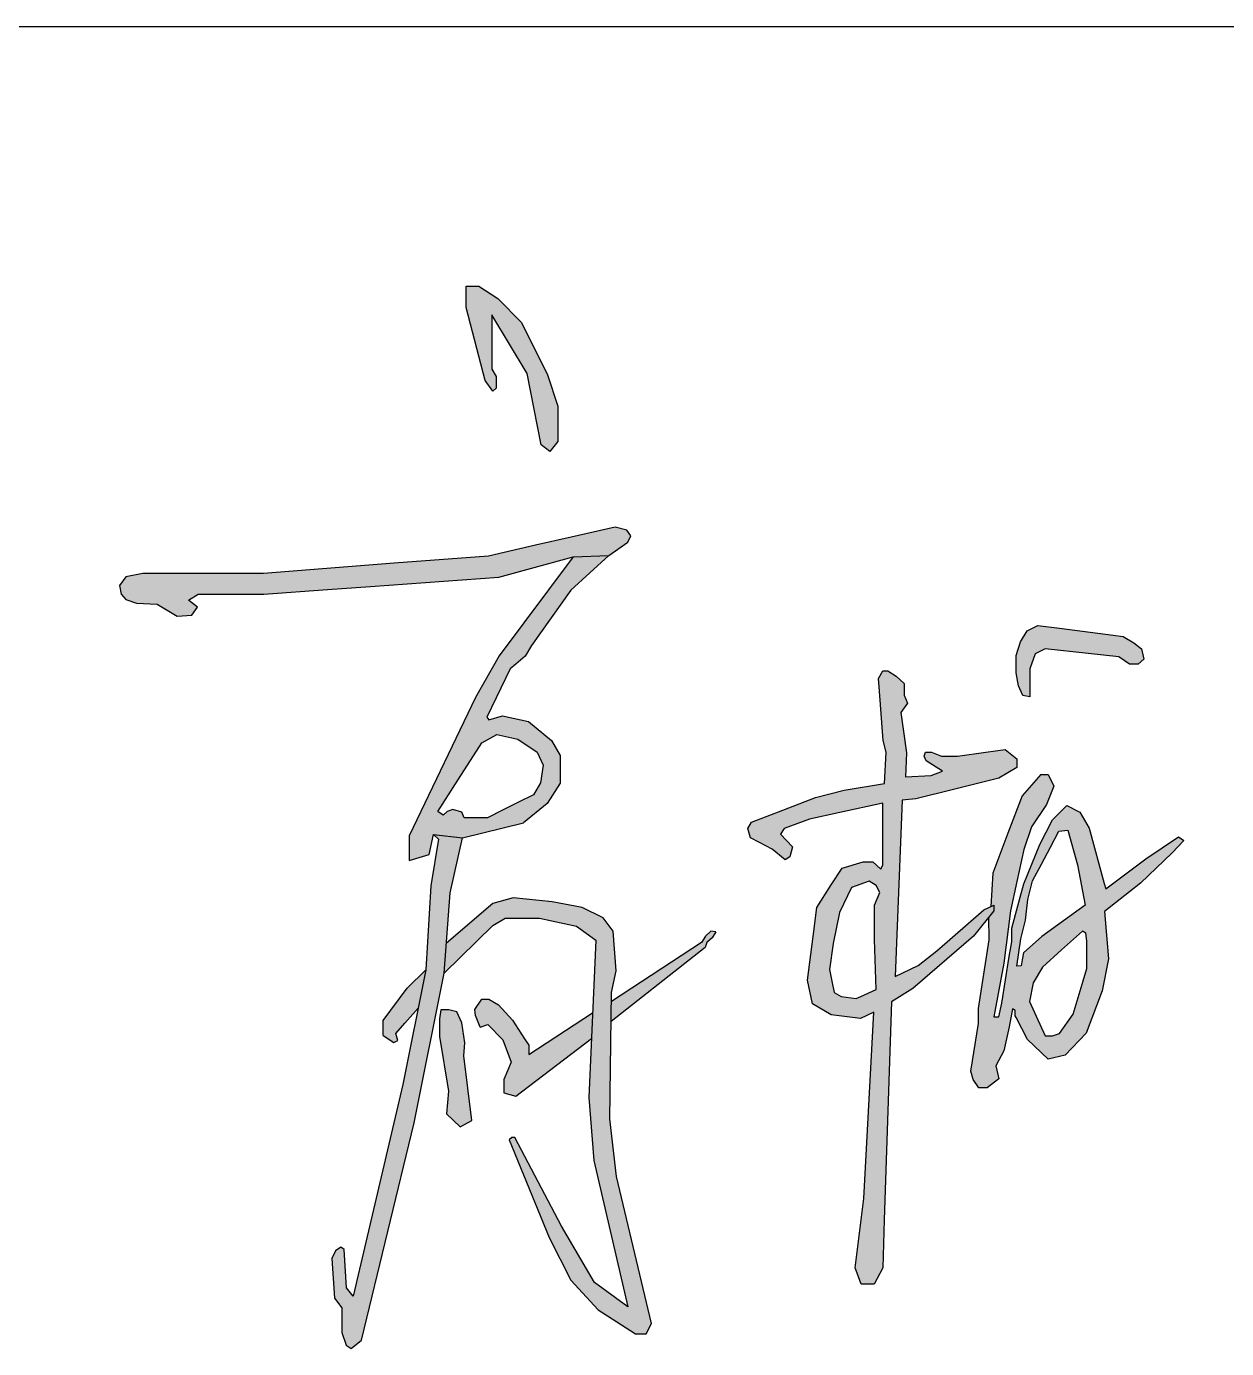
# Model space of a CAD drawing. Extents: x -417156 to 1571408, y 205758 to 1045562.
# Drawn here: x 983519 to 984324, y 1024938 to 1025826 of the extents above; entities that cross this region are included whole.
import ezdxf

# ---------------------------------------------------------------- set-up
doc = ezdxf.new("R2010")
doc.units = 0
doc.header["$LTSCALE"] = 1000
doc.header["$MEASUREMENT"] = 0
doc.layers.get('0').update_dxf_attribs({"linetype": 'CONTINUOUS'})
doc.layers.add('PUB_TITLE', color=4, linetype='CONTINUOUS')

msp = doc.modelspace()

# ---------------------------------------------------------------- hatches: boundary and pattern name
h = msp.add_hatch(color=256)
h.paths.add_polyline_path([(983834.98, 1025643.02), (983822.38, 1025651.35), (983813.84, 1025651.35), (983813.84, 1025637.04), (983826.65, 1025587.95), (983831.78, 1025580.9), (983833.93, 1025582.77), (983833.93, 1025585.54), (983833.93, 1025590.65), (983831.16, 1025595.55), (983831.16, 1025605.99), (983831.16, 1025631.97), (983854.83, 1025592.63), (983864.21, 1025544.72), (983869.97, 1025540.22), (983875.36, 1025546.96), (983875.36, 1025570.66), (983868.52, 1025591.79), (983851.01, 1025626.8)])
h.paths.add_polyline_path([(983885.67, 1025469.5), (983909.6, 1025470.47), (983922.3, 1025479.33), (983924.29, 1025483.67), (983921.59, 1025487.39), (983913.93, 1025489.59), (983884.23, 1025482.79), (983860.36, 1025477.34), (983828.83, 1025470.12), (983765.6, 1025465.22), (983677.67, 1025458.4), (983596.72, 1025458.4), (983585.34, 1025456.07), (983581.16, 1025450.32), (983582.13, 1025444.51), (983585.24, 1025440.85), (983592.47, 1025438.51), (983606.34, 1025437.87), (983619.87, 1025429.78), (983629.62, 1025430.49), (983633.42, 1025435.72), (983627.48, 1025440.47), (983633.9, 1025444.51), (983677.89, 1025444.51), (983720.7, 1025447.6), (983749.63, 1025449.68), (983835.76, 1025455.9)])
h.paths.add_polyline_path([(983843.32, 1025394.34), (983847.09, 1025397.55), (983853.39, 1025402.92), (983857.59, 1025410.14), (983884, 1025447.09), (983909.6, 1025470.47), (983885.67, 1025469.5), (983835.97, 1025403.2), (983820, 1025375.21), (983791.23, 1025314.86), (983775.67, 1025282.22), (983775.67, 1025265.78), (983789.1, 1025269.82), (983791.88, 1025283.15), (983811.28, 1025280.93), (983852.25, 1025291.01), (983868.17, 1025304.07), (983876.87, 1025317.52), (983876.87, 1025336.14), (983871.07, 1025346.28), (983855.76, 1025358.92), (983838.28, 1025362.88), (983828.98, 1025360.21), (983827.73, 1025361.89)])
h.paths.add_polyline_path([(983834.34, 1025350.3), (983848.56, 1025347.21), (983861.39, 1025338.39), (983865.52, 1025329.69), (983863.8, 1025317.78), (983859.1, 1025309.87), (983848.89, 1025304.78), (983838.17, 1025299.42), (983828.05, 1025294.37), (983812.44, 1025294.37), (983811.02, 1025298.11), (983804.82, 1025299.92), (983801.1, 1025298.62), (983798.46, 1025296.2), (983794.79, 1025298.53), (983808.78, 1025320.37), (983824.32, 1025344.63)], flags=16)
h.paths.add_polyline_path([(983803.16, 1025243.95), (983811.28, 1025280.93), (983791.88, 1025283.15), (983795.24, 1025279.95), (983790.2, 1025248.75), (983786.81, 1025192.41), (983771.27, 1025115.36), (983737.94, 1024973.29), (983733.5, 1024978.77), (983731.99, 1025004.5), (983729.58, 1025006.1), (983726.2, 1025003.7), (983723.62, 1024998.55), (983725.38, 1024971.89), (983730.39, 1024965.29), (983730.39, 1024948.91), (983733.35, 1024940.26), (983736.59, 1024938.03), (983743.46, 1024943.63), (983778.87, 1025089.66), (983799.14, 1025190.02)])
h.paths.add_polyline_path([(983891.7, 1025234.26), (983871.53, 1025237.9), (983845.45, 1025240.6), (983831.77, 1025236.94), (983800.65, 1025210.2), (983799.14, 1025190.02), (983831.65, 1025222.06), (983839.92, 1025226.97), (983863.15, 1025226.97), (983887.95, 1025221.61), (983900.9, 1025212.24), (983896.17, 1025106.48), (983899.45, 1025064.39), (983922.36, 1024966.08), (983900.06, 1024982.34), (983877.77, 1025020.24), (983846.43, 1025079.68), (983844.52, 1025079.81), (983842.75, 1025078.23), (983869.66, 1025012.49), (983884.13, 1024983.95), (983902.53, 1024964.07), (983927.4, 1024947.92), (983934.61, 1024947.92), (983938.34, 1024954.9), (983914.69, 1025053.51), (983910.39, 1025092.19), (983911.48, 1025177.05), (983914.48, 1025191.59), (983912.57, 1025218.34), (983905.78, 1025227.31)])
h.paths.add_polyline_path([(983786.81, 1025192.41), (983774.14, 1025180.02), (983758.01, 1025158.26), (983758.01, 1025148.25), (983765.34, 1025143.6), (983768.03, 1025144.81), (983766.62, 1025149.63), (983772.62, 1025156.4), (983781.59, 1025166.52)], flags=17)
h.paths.add_polyline_path([(983897.95, 1025146.3), (983898.71, 1025163.33), (983855.82, 1025135.51), (983855.82, 1025141.7), (983852.99, 1025146.07), (983844.99, 1025158.45), (983835.62, 1025168.71), (983829.13, 1025172.63), (983824.3, 1025172.63), (983819.62, 1025165.69), (983820.06, 1025161.58), (983823.23, 1025153.84), (983828.41, 1025155.56), (983838.53, 1025145.23), (983844.13, 1025130.37), (983839.18, 1025118.75), (983839.18, 1025109.7), (983847.23, 1025107.55)], flags=17)
h.paths.add_polyline_path([(983812.22, 1025134.48), (983812.91, 1025143.21), (983810.88, 1025156.73), (983807.5, 1025164.04), (983802.09, 1025165.55), (983796.93, 1025165.55), (983795.85, 1025159.32), (983795.85, 1025147.55), (983802.03, 1025110.89), (983800.72, 1025095.65), (983809.83, 1025086.82), (983817.6, 1025091.1)])
h.paths.add_polyline_path([(983974.35, 1025207.22), (983975.46, 1025210.62), (983978.93, 1025213.79), (983981.39, 1025217.91), (983978.13, 1025218.35), (983974.47, 1025214.98), (983971.85, 1025210.67), (983911.4, 1025171.13), (983911.23, 1025157.55)])
for color, points in [(250, [(983834.98, 1025643.02), (983822.38, 1025651.35), (983813.84, 1025651.35), (983813.84, 1025637.04), (983826.65, 1025587.95), (983831.78, 1025580.9), (983833.93, 1025582.77), (983833.93, 1025585.54), (983833.93, 1025590.65), (983831.16, 1025595.55), (983831.16, 1025605.99), (983831.16, 1025631.97), (983854.83, 1025592.63), (983864.21, 1025544.72), (983869.97, 1025540.22), (983875.36, 1025546.96), (983875.36, 1025570.66), (983868.52, 1025591.79), (983851.01, 1025626.8)]), (256, [(983581.16, 1025450.32), (983582.13, 1025444.51), (983585.24, 1025440.85), (983592.47, 1025438.51), (983606.34, 1025437.87), (983619.87, 1025429.78), (983629.62, 1025430.49), (983633.42, 1025435.72), (983627.48, 1025440.47), (983633.9, 1025444.51), (983677.89, 1025444.51), (983720.7, 1025447.6), (983749.63, 1025449.68), (983835.76, 1025455.9), (983885.67, 1025469.5), (983909.6, 1025470.47), (983922.3, 1025479.33), (983924.29, 1025483.67), (983921.59, 1025487.39), (983913.93, 1025489.59), (983884.23, 1025482.79), (983860.36, 1025477.34), (983828.83, 1025470.12), (983765.6, 1025465.22), (983677.67, 1025458.4), (983596.72, 1025458.4), (983585.34, 1025456.07)]), (250, [(984262.1, 1025411.86), (984254.8, 1025416.06), (984243.04, 1025417.59), (984212.24, 1025421.61), (984197.53, 1025423.52), (984190.5, 1025419.85), (984186.02, 1025412.5), (984182.99, 1025403.4), (984182.99, 1025391.74), (984184.58, 1025383.08), (984187.53, 1025376.49), (984192.35, 1025375.69), (984192.35, 1025385.84), (984192.35, 1025394.48), (984195.72, 1025404.36), (984202.63, 1025407.84), (984231.43, 1025404.69), (984251.98, 1025402.45), (984259.05, 1025397.51), (984264.89, 1025397.51), (984268.82, 1025400.77), (984267.14, 1025407.84)]), (256, [(984182.99, 1025391.74), (984184.58, 1025383.08), (984187.53, 1025376.49), (984192.35, 1025375.69), (984192.35, 1025385.84), (984192.35, 1025394.48), (984195.72, 1025404.36), (984202.63, 1025407.84), (984231.43, 1025404.69), (984251.98, 1025402.45), (984259.05, 1025397.51), (984264.89, 1025397.51), (984268.82, 1025400.77), (984267.14, 1025407.84), (984262.1, 1025411.86), (984254.8, 1025416.06), (984243.04, 1025417.59), (984212.24, 1025421.61), (984197.53, 1025423.52), (984190.5, 1025419.85), (984186.02, 1025412.5), (984182.99, 1025403.4)]), (256, [(983911.4, 1025171.13), (983911.23, 1025157.55), (983974.35, 1025207.22), (983975.46, 1025210.62), (983978.93, 1025213.79), (983981.39, 1025217.91), (983978.13, 1025218.35), (983974.47, 1025214.98), (983971.85, 1025210.67)])]:
    msp.add_hatch(color=color).paths.add_polyline_path(points)
h = msp.add_hatch(color=256)
h.paths.add_polyline_path([(984105.62, 1025365.02), (984110.11, 1025371.43), (984107.84, 1025376.68), (984107.89, 1025384.65), (984102.47, 1025389.43), (984097.02, 1025392.96), (984093.49, 1025392.96), (984090.57, 1025387.91), (984090.99, 1025382.38), (984093.79, 1025346.38), (984095.77, 1025338.49), (984094.68, 1025317.44), (984067.66, 1025312.85), (984048.46, 1025308.05), (984026.34, 1025299.48), (984005.35, 1025291.36), (984002.99, 1025287.29), (984004.61, 1025280.95), (984010.86, 1025277.73), (984019.26, 1025273.4), (984028.05, 1025266.19), (984031.11, 1025268.25), (984032.91, 1025274.99), (984024.88, 1025283.36), (984027.24, 1025287.15), (984044.25, 1025293.52), (984064.64, 1025297.97), (984093.62, 1025304.3), (984093.62, 1025262.75), (984092.13, 1025259.99), (984086.83, 1025264.92), (984080.44, 1025264.92), (984066.23, 1025260.55), (984058.97, 1025249.28), (984049.24, 1025234.2), (984046.76, 1025214.77), (984043.01, 1025185.42), (984046.25, 1025169.47), (984058.97, 1025162.08), (984078.64, 1025159.53), (984087.43, 1025163.92), (984080.86, 1025038.76), (984074.9, 1024992.33), (984077.23, 1024986.22), (984079.12, 1024981.3), (984087.74, 1024981.3), (984093.48, 1024992.22), (984094.53, 1025024.37), (984099.31, 1025170.85), (984113.76, 1025179.69), (984154.54, 1025214.85), (984168.03, 1025231.81), (984168.04, 1025235.79), (984161.37, 1025232.58), (984129.83, 1025205.04), (984117.22, 1025195.23), (984101.8, 1025187.76), (984106.51, 1025306.22), (984115.78, 1025307), (984140.12, 1025313.16), (984171.37, 1025321.07), (984183.45, 1025328.15), (984183.45, 1025333.98), (984175.63, 1025340.16), (984162.82, 1025338.35), (984143.66, 1025335.64), (984133.04, 1025335.64), (984126.31, 1025338.41), (984122.15, 1025338.41), (984121.34, 1025335.64), (984122.72, 1025332.63), (984133.63, 1025325.64), (984126.06, 1025322.87), (984108.83, 1025321.83), (984109.5, 1025337.97)])
h.paths.add_polyline_path([(984084.49, 1025251.94), (984089.17, 1025248.9), (984091.61, 1025244.22), (984087.95, 1025235.69), (984087.95, 1025212.73), (984089.17, 1025178.99), (984078.87, 1025174.4), (984075.56, 1025172.99), (984065.62, 1025174.4), (984060.84, 1025177.03), (984059.5, 1025183.63), (984057.69, 1025192.45), (984060.29, 1025209.88), (984064.36, 1025230.81), (984072.49, 1025247.47)], flags=16)
h.paths.add_polyline_path([(984262.1, 1025411.86), (984254.8, 1025416.06), (984243.04, 1025417.59), (984212.24, 1025421.61), (984197.53, 1025423.52), (984190.5, 1025419.85), (984186.02, 1025412.5), (984182.99, 1025403.4), (984182.99, 1025391.74), (984184.58, 1025383.08), (984187.53, 1025376.49), (984192.35, 1025375.69), (984192.35, 1025385.84), (984192.35, 1025394.48), (984195.72, 1025404.36), (984202.63, 1025407.84), (984231.43, 1025404.69), (984251.98, 1025402.45), (984259.05, 1025397.51), (984264.89, 1025397.51), (984268.82, 1025400.77), (984267.14, 1025407.84)])
h.paths.add_polyline_path([(984188.19, 1025273.04), (984193.34, 1025288.28), (984203.43, 1025303.29), (984208.37, 1025315.61), (984204.55, 1025323.39), (984199.53, 1025323.39), (984187.03, 1025309.11), (984177.59, 1025284.14), (984167.39, 1025257.13), (984165.98, 1025234.8), (984168.04, 1025235.79), (984168.03, 1025231.81), (984164.65, 1025227.56), (984164.96, 1025212.54), (984157.8, 1025166.28), (984157.8, 1025156.31), (984152.6, 1025124.23), (984154.3, 1025118.75), (984158, 1025113.07), (984163.69, 1025113.07), (984171.38, 1025119.04), (984169.32, 1025127.79), (984174.82, 1025137.98), (984178.44, 1025154.11), (984180.51, 1025166.13), (984182.4, 1025164.9), (984182.4, 1025161.33), (984183, 1025160.2), (984190.73, 1025145.54), (984204.46, 1025132.42), (984215.96, 1025135.05), (984230.15, 1025149.72), (984240.86, 1025178.09), (984245.09, 1025199.73), (984242.41, 1025231.44), (984266.56, 1025250.47), (984287.77, 1025270.74), (984295.67, 1025279.18), (984291.99, 1025281.6), (984270.16, 1025266.73), (984243.22, 1025246.63), (984242.2, 1025250.33), (984232, 1025287.36), (984225.84, 1025298.12), (984217.04, 1025302.73), (984207.39, 1025292.95), (984198.86, 1025276.46), (984188.3, 1025250.06), (984185.86, 1025241.18), (984180.12, 1025220.36), (984180.12, 1025211), (984178.43, 1025201.22), (984173.43, 1025169.89), (984171.53, 1025160.77), (984168.1, 1025160.77), (984174.73, 1025196.75), (984179.17, 1025231.85), (984183.48, 1025251.54)])
h.paths.add_polyline_path([(984199.97, 1025263.35), (984206.03, 1025274.7), (984211.7, 1025285.35), (984217.65, 1025286.1), (984224.32, 1025262.8), (984229.39, 1025235.82), (984200.26, 1025214.77), (984187.96, 1025203.69), (984187.13, 1025199), (984186.42, 1025194.98), (984183.43, 1025194.73), (984186.14, 1025213.01), (984189.23, 1025225.73), (984190.94, 1025239.51), (984193.99, 1025252.13)], flags=16)
h.paths.add_polyline_path([(984227.62, 1025218.27), (984229.79, 1025216.83), (984230.48, 1025211.72), (984230.48, 1025193.23), (984227.97, 1025184.89), (984221.23, 1025162.46), (984212.18, 1025149.46), (984207.4, 1025148.08), (984202.58, 1025148.08), (984196.56, 1025161.1), (984191.95, 1025171.08), (984194.43, 1025183.55), (984200.76, 1025194.08), (984213.61, 1025205.66)], flags=16)
h.paths.add_polyline_path([(984443.32, 1025521.32), (984470.15, 1025519.88), (984482.72, 1025516.74), (984501.09, 1025515.17), (984515.38, 1025513.94), (984528.4, 1025510.97), (984550.57, 1025508.68), (984575.77, 1025506.08), (984607.06, 1025506.08), (984625.53, 1025508.03), (984632.92, 1025505.21), (984646.4, 1025508.03), (984651.19, 1025509.78), (984654.73, 1025513.1), (984654.73, 1025516.96), (984650.33, 1025520.07), (984646.47, 1025521.46), (984599.64, 1025519.6), (984589.37, 1025519.2), (984583.21, 1025518.1), (984509.7, 1025527.86), (984494.27, 1025527.86), (984474.83, 1025533.72), (984456.94, 1025533.72), (984444.92, 1025535.08), (984427.7, 1025532.5), (984414.45, 1025527.47), (984406.68, 1025521.39), (984399.95, 1025520.51), (984395.58, 1025513.8), (984392.03, 1025508.5), (984392.03, 1025499.01), (984395.24, 1025494.1), (984399.94, 1025492.02), (984405.82, 1025493.49), (984410.47, 1025506.21), (984419.53, 1025513.31), (984432.26, 1025518.2)])
h.paths.add_polyline_path([(984435.9, 1025374.87), (984427.23, 1025383.87), (984417.89, 1025383.87), (984415.16, 1025380.08), (984424.14, 1025363.65), (984428.67, 1025357.45), (984430.51, 1025350.4), (984433.52, 1025345.15), (984437.26, 1025345.49), (984440.15, 1025348.04), (984441.17, 1025357.55)])
h.paths.add_polyline_path([(984527.77, 1025433.51), (984534.71, 1025434.77), (984537.35, 1025437.19), (984537.5, 1025440.39), (984532.69, 1025449.24), (984526.73, 1025452.41), (984518.26, 1025450.06), (984514.16, 1025443.31), (984489.92, 1025315.82), (984483.26, 1025246.37), (984477.66, 1025239.02), (984477.66, 1025228.24), (984482.06, 1025223.37), (984488.33, 1025225.34), (984497.26, 1025230.21), (984511.76, 1025241.11), (984515.94, 1025251.08), (984527.86, 1025266.46), (984528.15, 1025275.44), (984531.9, 1025279.64), (984531.9, 1025265.49), (984530.26, 1025250.97), (984526.92, 1025233.15), (984525.32, 1025192.93), (984526.29, 1025147.31), (984520.7, 1025149.79), (984517.8, 1025141.93), (984523.39, 1025131.37), (984523.39, 1025119.58), (984525.19, 1025111.06), (984529.5, 1025107.11), (984530.57, 1025104.1), (984535.6, 1025104.1), (984539.84, 1025105.96), (984541.49, 1025111.27), (984541.28, 1025129.58), (984538.47, 1025136.08), (984538.47, 1025164.22), (984540.73, 1025191.02), (984539.84, 1025229.99), (984543.51, 1025243.91), (984544.37, 1025247.2), (984544.37, 1025253.07), (984545.64, 1025270.2), (984545.18, 1025285.79), (984549.57, 1025303.88), (984566.58, 1025327.83), (984587.26, 1025351.5), (984601.9, 1025362.65), (984608.34, 1025369.22), (984609.17, 1025373.74), (984608.01, 1025379.53), (984594.36, 1025382.26), (984580.9, 1025382.26), (984547.81, 1025383.51), (984533.45, 1025378.17), (984521.61, 1025375.84), (984514.01, 1025375.84), (984514.01, 1025380.49)])
h.paths.add_polyline_path([(984514.34, 1025363.14), (984538.47, 1025362.76), (984541.01, 1025358.44), (984543.68, 1025358.44), (984551.42, 1025358.43), (984545.83, 1025364.53), (984548.5, 1025371.51), (984583.93, 1025369.74), (984586.04, 1025366.51), (984574.98, 1025353.92), (984569.83, 1025351.6), (984561.94, 1025343.89), (984553.7, 1025332.54), (984551.69, 1025332.54), (984550.92, 1025336.78), (984553.97, 1025340.44), (984553.97, 1025344.51), (984547.66, 1025348.78), (984540.15, 1025348.1), (984537.25, 1025340.53), (984538.54, 1025331.99), (984536.9, 1025306.67), (984527.41, 1025290.2), (984512.1, 1025263.62), (984497.27, 1025245.42), (984494.37, 1025246.23), (984497.61, 1025254.43), (984497.17, 1025265.67), (984499.89, 1025269.02), (984500.15, 1025279.29), (984499.33, 1025286.88), (984503.64, 1025291.94), (984503.64, 1025304.41), (984504.94, 1025322.61), (984510.78, 1025358.19)], flags=16)
h.paths.add_polyline_path([(984432.29, 1025245.68), (984424.97, 1025253.3), (984424.97, 1025261.51), (984428.34, 1025273.14), (984429.42, 1025274.42), (984434.37, 1025274.42), (984436.51, 1025279.91), (984434.24, 1025287.13), (984430.49, 1025289.4), (984413.48, 1025282.58), (984410.94, 1025274.69), (984409.47, 1025260.64), (984411.34, 1025249.13), (984426.21, 1025233.4), (984435.72, 1025228.31), (984446.96, 1025224.3), (984460.88, 1025219.33), (984471.6, 1025217.08), (984470.42, 1025212.66), (984426.85, 1025152.18), (984407.28, 1025125.01), (984393.43, 1025100.24), (984377.76, 1025072.18), (984377.76, 1025057.76), (984380.95, 1025048.16), (984392.71, 1025045.28), (984413.13, 1025045.28), (984439.06, 1025045.28), (984461.88, 1025045.28), (984501.03, 1025051.76), (984514.11, 1025053.93), (984541.72, 1025053.93), (984577.99, 1025053.93), (984604.4, 1025059.88), (984630.58, 1025059.88), (984636.1, 1025065.16), (984638.92, 1025067.86), (984638.92, 1025076.44), (984626.5, 1025076.44), (984611.61, 1025073.32), (984590.47, 1025073.32), (984565.02, 1025067.8), (984549.28, 1025069.48), (984533.15, 1025066.16), (984511.1, 1025068.05), (984494.74, 1025063.08), (984460.52, 1025058), (984431, 1025056.85), (984414.86, 1025058.75), (984405.6, 1025061.27), (984396.44, 1025059.28), (984392.55, 1025062.43), (984392.55, 1025070.21), (984409.8, 1025100.46), (984427.55, 1025131.59), (984465.8, 1025181.81), (984478.91, 1025204.06), (984482.79, 1025216.75), (984478.61, 1025223.29), (984469.19, 1025228.66), (984461.65, 1025232.97), (984454.6, 1025237), (984443.64, 1025237)])
h.paths.add_polyline_path([(984721.32, 1025098.62), (984716.96, 1025101.96), (984711.65, 1025101.96), (984706.85, 1025096.4), (984706.85, 1025090.84), (984710.1, 1025085.37), (984716.4, 1025085.37), (984722.61, 1025091.4)])
h = msp.add_hatch(color=250)
h.paths.add_polyline_path([(983749.63, 1025449.68), (983835.76, 1025455.9), (983885.67, 1025469.5), (983909.6, 1025470.47), (983922.3, 1025479.33), (983924.29, 1025483.67), (983921.59, 1025487.39), (983913.93, 1025489.59), (983884.23, 1025482.79), (983860.36, 1025477.34), (983828.83, 1025470.12), (983765.6, 1025465.22), (983677.67, 1025458.4), (983596.72, 1025458.4), (983585.34, 1025456.07), (983581.16, 1025450.32), (983582.13, 1025444.51), (983585.24, 1025440.85), (983592.47, 1025438.51), (983606.34, 1025437.87), (983619.87, 1025429.78), (983629.62, 1025430.49), (983633.42, 1025435.72), (983627.48, 1025440.47), (983633.9, 1025444.51), (983677.89, 1025444.51), (983720.7, 1025447.6)])
h.paths.add_polyline_path([(983884, 1025447.09), (983909.6, 1025470.47), (983885.67, 1025469.5), (983835.97, 1025403.2), (983820, 1025375.21), (983791.23, 1025314.86), (983775.67, 1025282.22), (983775.67, 1025265.78), (983789.1, 1025269.82), (983791.88, 1025283.15), (983811.28, 1025280.93), (983852.25, 1025291.01), (983868.17, 1025304.07), (983876.87, 1025317.52), (983876.87, 1025336.14), (983871.07, 1025346.28), (983855.76, 1025358.92), (983838.28, 1025362.88), (983828.98, 1025360.21), (983827.73, 1025361.89), (983843.32, 1025394.34), (983847.09, 1025397.55), (983853.39, 1025402.92), (983857.59, 1025410.14)])
h.paths.add_polyline_path([(983848.56, 1025347.21), (983861.39, 1025338.39), (983865.52, 1025329.69), (983863.8, 1025317.78), (983859.1, 1025309.87), (983848.89, 1025304.78), (983838.17, 1025299.42), (983828.05, 1025294.37), (983812.44, 1025294.37), (983811.02, 1025298.11), (983804.82, 1025299.92), (983801.1, 1025298.62), (983798.46, 1025296.2), (983794.79, 1025298.53), (983808.78, 1025320.37), (983824.32, 1025344.63), (983834.34, 1025350.3)], flags=16)
h.paths.add_polyline_path([(983811.28, 1025280.93), (983791.88, 1025283.15), (983795.24, 1025279.95), (983790.2, 1025248.75), (983786.81, 1025192.41), (983771.27, 1025115.36), (983737.94, 1024973.29), (983733.5, 1024978.77), (983731.99, 1025004.5), (983729.58, 1025006.1), (983726.2, 1025003.7), (983723.62, 1024998.55), (983725.38, 1024971.89), (983730.39, 1024965.29), (983730.39, 1024948.91), (983733.35, 1024940.26), (983736.59, 1024938.03), (983743.46, 1024943.63), (983778.87, 1025089.66), (983799.14, 1025190.02), (983803.16, 1025243.95)])
h.paths.add_polyline_path([(983786.81, 1025192.41), (983774.14, 1025180.02), (983758.01, 1025158.26), (983758.01, 1025148.25), (983765.34, 1025143.6), (983768.03, 1025144.81), (983766.62, 1025149.63), (983772.62, 1025156.4), (983781.59, 1025166.52)], flags=17)
h.paths.add_polyline_path([(983891.7, 1025234.26), (983871.53, 1025237.9), (983845.45, 1025240.6), (983831.77, 1025236.94), (983800.65, 1025210.2), (983799.14, 1025190.02), (983831.65, 1025222.06), (983839.92, 1025226.97), (983863.15, 1025226.97), (983887.95, 1025221.61), (983900.9, 1025212.24), (983896.17, 1025106.48), (983899.45, 1025064.39), (983922.36, 1024966.08), (983900.06, 1024982.34), (983877.77, 1025020.24), (983846.43, 1025079.68), (983844.52, 1025079.81), (983842.75, 1025078.23), (983869.66, 1025012.49), (983884.13, 1024983.95), (983902.53, 1024964.07), (983927.4, 1024947.92), (983934.61, 1024947.92), (983938.34, 1024954.9), (983914.69, 1025053.51), (983910.39, 1025092.19), (983911.48, 1025177.05), (983914.48, 1025191.59), (983912.57, 1025218.34), (983905.78, 1025227.31)])
h.paths.add_polyline_path([(983852.99, 1025146.07), (983844.99, 1025158.45), (983835.62, 1025168.71), (983829.13, 1025172.63), (983824.3, 1025172.63), (983819.62, 1025165.69), (983820.06, 1025161.58), (983823.23, 1025153.84), (983828.41, 1025155.56), (983838.53, 1025145.23), (983844.13, 1025130.37), (983839.18, 1025118.75), (983839.18, 1025109.7), (983847.23, 1025107.55), (983897.95, 1025146.3), (983898.71, 1025163.33), (983855.82, 1025135.51), (983855.82, 1025141.7)], flags=17)
h.paths.add_polyline_path([(983974.35, 1025207.22), (983975.46, 1025210.62), (983978.93, 1025213.79), (983981.39, 1025217.91), (983978.13, 1025218.35), (983974.47, 1025214.98), (983971.85, 1025210.67), (983911.4, 1025171.13), (983911.23, 1025157.55)])
h.paths.add_polyline_path([(983812.91, 1025143.21), (983810.88, 1025156.73), (983807.5, 1025164.04), (983802.09, 1025165.55), (983796.93, 1025165.55), (983795.85, 1025159.32), (983795.85, 1025147.55), (983802.03, 1025110.89), (983800.72, 1025095.65), (983809.83, 1025086.82), (983817.6, 1025091.1), (983812.22, 1025134.48)])
h = msp.add_hatch(color=256)
h.paths.add_polyline_path([(983827.73, 1025361.89), (983843.32, 1025394.34), (983847.09, 1025397.55), (983853.39, 1025402.92), (983857.59, 1025410.14), (983884, 1025447.09), (983909.6, 1025470.47), (983885.67, 1025469.5), (983835.97, 1025403.2), (983820, 1025375.21), (983791.23, 1025314.86), (983775.67, 1025282.22), (983775.67, 1025265.78), (983789.1, 1025269.82), (983791.88, 1025283.15), (983811.28, 1025280.93), (983852.25, 1025291.01), (983868.17, 1025304.07), (983876.87, 1025317.52), (983876.87, 1025336.14), (983871.07, 1025346.28), (983855.76, 1025358.92), (983838.28, 1025362.88), (983828.98, 1025360.21)])
h.paths.add_polyline_path([(983834.34, 1025350.3), (983848.56, 1025347.21), (983861.39, 1025338.39), (983865.52, 1025329.69), (983863.8, 1025317.78), (983859.1, 1025309.87), (983848.89, 1025304.78), (983838.17, 1025299.42), (983828.05, 1025294.37), (983812.44, 1025294.37), (983811.02, 1025298.11), (983804.82, 1025299.92), (983801.1, 1025298.62), (983798.46, 1025296.2), (983794.79, 1025298.53), (983808.78, 1025320.37), (983824.32, 1025344.63)], flags=16)
h.paths.add_polyline_path([(983811.28, 1025280.93), (983791.88, 1025283.15), (983795.24, 1025279.95), (983790.2, 1025248.75), (983786.81, 1025192.41), (983771.27, 1025115.36), (983737.94, 1024973.29), (983733.5, 1024978.77), (983731.99, 1025004.5), (983729.58, 1025006.1), (983726.2, 1025003.7), (983723.62, 1024998.55), (983725.38, 1024971.89), (983730.39, 1024965.29), (983730.39, 1024948.91), (983733.35, 1024940.26), (983736.59, 1024938.03), (983743.46, 1024943.63), (983778.87, 1025089.66), (983799.14, 1025190.02), (983803.16, 1025243.95)])
h.paths.add_polyline_path([(983831.65, 1025222.06), (983839.92, 1025226.97), (983863.15, 1025226.97), (983887.95, 1025221.61), (983900.9, 1025212.24), (983896.17, 1025106.48), (983899.45, 1025064.39), (983922.36, 1024966.08), (983900.06, 1024982.34), (983877.77, 1025020.24), (983846.43, 1025079.68), (983844.52, 1025079.81), (983842.75, 1025078.23), (983869.66, 1025012.49), (983884.13, 1024983.95), (983902.53, 1024964.07), (983927.4, 1024947.92), (983934.61, 1024947.92), (983938.34, 1024954.9), (983914.69, 1025053.51), (983910.39, 1025092.19), (983911.48, 1025177.05), (983914.48, 1025191.59), (983912.57, 1025218.34), (983905.78, 1025227.31), (983891.7, 1025234.26), (983871.53, 1025237.9), (983845.45, 1025240.6), (983831.77, 1025236.94), (983800.65, 1025210.2), (983799.14, 1025190.02)])
h.paths.add_polyline_path([(983786.81, 1025192.41), (983774.14, 1025180.02), (983758.01, 1025158.26), (983758.01, 1025148.25), (983765.34, 1025143.6), (983768.03, 1025144.81), (983766.62, 1025149.63), (983772.62, 1025156.4), (983781.59, 1025166.52)], flags=17)
h.paths.add_polyline_path([(983812.22, 1025134.48), (983812.91, 1025143.21), (983810.88, 1025156.73), (983807.5, 1025164.04), (983802.09, 1025165.55), (983796.93, 1025165.55), (983795.85, 1025159.32), (983795.85, 1025147.55), (983802.03, 1025110.89), (983800.72, 1025095.65), (983809.83, 1025086.82), (983817.6, 1025091.1)])
h.paths.add_polyline_path([(983897.95, 1025146.3), (983898.71, 1025163.33), (983855.82, 1025135.51), (983855.82, 1025141.7), (983852.99, 1025146.07), (983844.99, 1025158.45), (983835.62, 1025168.71), (983829.13, 1025172.63), (983824.3, 1025172.63), (983819.62, 1025165.69), (983820.06, 1025161.58), (983823.23, 1025153.84), (983828.41, 1025155.56), (983838.53, 1025145.23), (983844.13, 1025130.37), (983839.18, 1025118.75), (983839.18, 1025109.7), (983847.23, 1025107.55)], flags=17)
h = msp.add_hatch(color=256)
h.paths.add_polyline_path([(984182.99, 1025391.74), (984184.58, 1025383.08), (984187.53, 1025376.49), (984192.35, 1025375.69), (984192.35, 1025385.84), (984192.35, 1025394.48), (984195.72, 1025404.36), (984202.63, 1025407.84), (984231.43, 1025404.69), (984251.98, 1025402.45), (984259.05, 1025397.51), (984264.89, 1025397.51), (984268.82, 1025400.77), (984267.14, 1025407.84), (984262.1, 1025411.86), (984254.8, 1025416.06), (984243.04, 1025417.59), (984212.24, 1025421.61), (984197.53, 1025423.52), (984190.5, 1025419.85), (984186.02, 1025412.5), (984182.99, 1025403.4)])
h.paths.add_polyline_path([(984157.8, 1025156.31), (984152.6, 1025124.23), (984154.3, 1025118.75), (984158, 1025113.07), (984163.69, 1025113.07), (984171.38, 1025119.04), (984169.32, 1025127.79), (984174.82, 1025137.98), (984178.44, 1025154.11), (984180.51, 1025166.13), (984182.4, 1025164.9), (984182.4, 1025161.33), (984183, 1025160.2), (984190.73, 1025145.54), (984204.46, 1025132.42), (984215.96, 1025135.05), (984230.15, 1025149.72), (984240.86, 1025178.09), (984245.09, 1025199.73), (984242.41, 1025231.44), (984266.56, 1025250.47), (984287.77, 1025270.74), (984295.67, 1025279.18), (984291.99, 1025281.6), (984270.16, 1025266.73), (984243.22, 1025246.63), (984242.2, 1025250.33), (984232, 1025287.36), (984225.84, 1025298.12), (984217.04, 1025302.73), (984207.39, 1025292.95), (984198.86, 1025276.46), (984188.3, 1025250.06), (984185.86, 1025241.18), (984180.12, 1025220.36), (984180.12, 1025211), (984178.43, 1025201.22), (984173.43, 1025169.89), (984171.53, 1025160.77), (984168.1, 1025160.77), (984174.73, 1025196.75), (984179.17, 1025231.85), (984183.48, 1025251.54), (984188.19, 1025273.04), (984193.34, 1025288.28), (984203.43, 1025303.29), (984208.37, 1025315.61), (984204.55, 1025323.39), (984199.53, 1025323.39), (984187.03, 1025309.11), (984177.59, 1025284.14), (984167.39, 1025257.13), (984165.98, 1025234.8), (984168.04, 1025235.79), (984168.03, 1025231.81), (984164.65, 1025227.56), (984164.96, 1025212.54), (984157.8, 1025166.28)])
h.paths.add_polyline_path([(984183.43, 1025194.73), (984186.14, 1025213.01), (984189.23, 1025225.73), (984190.94, 1025239.51), (984193.99, 1025252.13), (984199.97, 1025263.35), (984206.03, 1025274.7), (984211.7, 1025285.35), (984217.65, 1025286.1), (984224.32, 1025262.8), (984229.39, 1025235.82), (984200.26, 1025214.77), (984187.96, 1025203.69), (984187.13, 1025199), (984186.42, 1025194.98)], flags=16)
h.paths.add_polyline_path([(984191.95, 1025171.08), (984194.43, 1025183.55), (984200.76, 1025194.08), (984213.61, 1025205.66), (984229.39, 1025219.86), (984230.48, 1025211.72), (984230.48, 1025193.23), (984227.97, 1025184.89), (984221.23, 1025162.46), (984211.22, 1025148.08), (984202.58, 1025148.08), (984196.56, 1025161.1)], flags=16)
h = msp.add_hatch(color=250)
h.paths.add_polyline_path([(984105.62, 1025365.02), (984110.11, 1025371.43), (984107.84, 1025376.68), (984107.89, 1025384.65), (984102.47, 1025389.43), (984097.02, 1025392.96), (984093.49, 1025392.96), (984090.57, 1025387.91), (984090.99, 1025382.38), (984093.79, 1025346.38), (984095.77, 1025338.49), (984094.68, 1025317.44), (984067.66, 1025312.85), (984048.46, 1025308.05), (984026.34, 1025299.48), (984005.35, 1025291.36), (984002.99, 1025287.29), (984004.61, 1025280.95), (984010.86, 1025277.73), (984019.26, 1025273.4), (984028.05, 1025266.19), (984031.11, 1025268.25), (984032.91, 1025274.99), (984024.88, 1025283.36), (984027.24, 1025287.15), (984044.25, 1025293.52), (984064.64, 1025297.97), (984093.62, 1025304.3), (984093.62, 1025262.75), (984092.13, 1025259.99), (984086.83, 1025264.92), (984080.44, 1025264.92), (984066.23, 1025260.55), (984058.97, 1025249.28), (984049.24, 1025234.2), (984046.76, 1025214.77), (984043.01, 1025185.42), (984046.25, 1025169.47), (984058.97, 1025162.08), (984078.64, 1025159.53), (984087.43, 1025163.92), (984080.86, 1025038.76), (984074.9, 1024992.33), (984077.23, 1024986.22), (984079.12, 1024981.3), (984087.74, 1024981.3), (984093.48, 1024992.22), (984094.53, 1025024.37), (984099.31, 1025170.85), (984113.76, 1025179.69), (984154.54, 1025214.85), (984168.03, 1025231.81), (984168.04, 1025235.79), (984161.37, 1025232.58), (984129.83, 1025205.04), (984117.22, 1025195.23), (984101.8, 1025187.76), (984106.51, 1025306.22), (984115.78, 1025307), (984140.12, 1025313.16), (984171.37, 1025321.07), (984183.45, 1025328.15), (984183.45, 1025333.98), (984175.63, 1025340.16), (984162.82, 1025338.35), (984143.66, 1025335.64), (984133.04, 1025335.64), (984126.31, 1025338.41), (984122.15, 1025338.41), (984121.34, 1025335.64), (984122.72, 1025332.63), (984133.63, 1025325.64), (984126.06, 1025322.87), (984108.83, 1025321.83), (984109.5, 1025337.97)])
h.paths.add_polyline_path([(984084.49, 1025251.94), (984089.17, 1025248.9), (984091.61, 1025244.22), (984087.95, 1025235.69), (984087.95, 1025212.73), (984089.17, 1025178.99), (984078.87, 1025174.4), (984075.56, 1025172.99), (984065.62, 1025174.4), (984060.84, 1025177.03), (984059.5, 1025183.63), (984057.69, 1025192.45), (984060.29, 1025209.88), (984064.36, 1025230.81), (984072.49, 1025247.47)], flags=16)
h = msp.add_hatch(color=250)
h.paths.add_polyline_path([(984188.19, 1025273.04), (984193.34, 1025288.28), (984203.43, 1025303.29), (984208.37, 1025315.61), (984204.55, 1025323.39), (984199.53, 1025323.39), (984187.03, 1025309.11), (984177.59, 1025284.14), (984167.39, 1025257.13), (984165.98, 1025234.8), (984168.04, 1025235.79), (984168.03, 1025231.81), (984164.65, 1025227.56), (984164.96, 1025212.54), (984157.8, 1025166.28), (984157.8, 1025156.31), (984152.6, 1025124.23), (984154.3, 1025118.75), (984158, 1025113.07), (984163.69, 1025113.07), (984171.38, 1025119.04), (984169.32, 1025127.79), (984174.82, 1025137.98), (984178.44, 1025154.11), (984180.51, 1025166.13), (984182.4, 1025164.9), (984182.4, 1025161.33), (984183, 1025160.2), (984190.73, 1025145.54), (984204.46, 1025132.42), (984215.96, 1025135.05), (984230.15, 1025149.72), (984240.86, 1025178.09), (984245.09, 1025199.73), (984242.41, 1025231.44), (984266.56, 1025250.47), (984287.77, 1025270.74), (984295.67, 1025279.18), (984291.99, 1025281.6), (984270.16, 1025266.73), (984243.22, 1025246.63), (984242.2, 1025250.33), (984232, 1025287.36), (984225.84, 1025298.12), (984217.04, 1025302.73), (984207.39, 1025292.95), (984198.86, 1025276.46), (984188.3, 1025250.06), (984185.86, 1025241.18), (984180.12, 1025220.36), (984180.12, 1025211), (984178.43, 1025201.22), (984173.43, 1025169.89), (984171.53, 1025160.77), (984168.1, 1025160.77), (984174.73, 1025196.75), (984179.17, 1025231.85), (984183.48, 1025251.54)])
h.paths.add_polyline_path([(984199.97, 1025263.35), (984206.03, 1025274.7), (984211.7, 1025285.35), (984217.65, 1025286.1), (984224.32, 1025262.8), (984229.39, 1025235.82), (984200.26, 1025214.77), (984187.96, 1025203.69), (984187.13, 1025199), (984186.42, 1025194.98), (984183.43, 1025194.73), (984186.14, 1025213.01), (984189.23, 1025225.73), (984190.94, 1025239.51), (984193.99, 1025252.13)], flags=16)
h.paths.add_polyline_path([(984227.62, 1025218.27), (984229.79, 1025216.83), (984230.48, 1025211.72), (984230.48, 1025193.23), (984227.97, 1025184.89), (984221.23, 1025162.46), (984212.18, 1025149.46), (984207.4, 1025148.08), (984202.58, 1025148.08), (984196.56, 1025161.1), (984191.95, 1025171.08), (984194.43, 1025183.55), (984200.76, 1025194.08), (984213.61, 1025205.66)], flags=16)

# ---------------------------------------------------------------- linework, layer by layer
for p, q in [((983813.84, 1025637.04), (983813.84, 1025651.35)), ((983813.84, 1025651.35), (983822.38, 1025651.35)), ((983822.38, 1025651.35), (983834.98, 1025643.02)), ((983834.98, 1025643.02), (983851.01, 1025626.8)), ((983826.65, 1025587.95), (983813.84, 1025637.04)), ((983854.83, 1025592.63), (983831.16, 1025631.97)), ((983831.16, 1025631.97), (983831.16, 1025605.99)), ((983851.01, 1025626.8), (983868.52, 1025591.79)), ((983831.16, 1025605.99), (983831.16, 1025595.55)), ((983831.16, 1025595.55), (983833.93, 1025590.65)), ((983831.78, 1025580.9), (983826.65, 1025587.95)), ((983833.93, 1025590.65), (983833.93, 1025585.54)), ((983864.21, 1025544.72), (983854.83, 1025592.63)), ((983868.52, 1025591.79), (983875.36, 1025570.66)), ((983833.93, 1025582.77), (983831.78, 1025580.9)), ((983833.93, 1025585.54), (983833.93, 1025582.77)), ((983875.36, 1025570.66), (983875.36, 1025546.96)), ((983869.97, 1025540.22), (983864.21, 1025544.72)), ((983875.36, 1025546.96), (983869.97, 1025540.22)), ((983913.93, 1025489.59), (983884.23, 1025482.79)), ((983921.59, 1025487.39), (983913.93, 1025489.59)), ((983884.23, 1025482.79), (983860.36, 1025477.34)), ((983924.29, 1025483.67), (983921.59, 1025487.39)), ((983922.3, 1025479.33), (983924.29, 1025483.67)), ((983860.36, 1025477.34), (983828.83, 1025470.12)), ((983909.6, 1025470.47), (983884, 1025447.09)), ((983885.67, 1025469.5), (983909.6, 1025470.47)), ((983909.6, 1025470.47), (983922.3, 1025479.33)), ((983765.6, 1025465.22), (983677.67, 1025458.4)), ((983828.83, 1025470.12), (983765.6, 1025465.22)), ((983835.76, 1025455.9), (983885.67, 1025469.5)), ((983885.67, 1025469.5), (983835.97, 1025403.2)), ((983585.34, 1025456.07), (983581.16, 1025450.32)), ((983596.72, 1025458.4), (983585.34, 1025456.07)), ((983677.67, 1025458.4), (983596.72, 1025458.4)), ((983749.63, 1025449.68), (983835.76, 1025455.9)), ((983581.16, 1025450.32), (983582.13, 1025444.51)), ((983582.13, 1025444.51), (983585.24, 1025440.85)), ((983627.48, 1025440.47), (983633.9, 1025444.51)), ((983633.9, 1025444.51), (983677.89, 1025444.51)), ((983677.89, 1025444.51), (983720.7, 1025447.6)), ((983720.7, 1025447.6), (983749.63, 1025449.68)), ((983884, 1025447.09), (983857.59, 1025410.14)), ((983585.24, 1025440.85), (983592.47, 1025438.51)), ((983592.47, 1025438.51), (983606.34, 1025437.87)), ((983606.34, 1025437.87), (983619.87, 1025429.78)), ((983633.42, 1025435.72), (983627.48, 1025440.47)), ((983629.62, 1025430.49), (983633.42, 1025435.72)), ((983619.87, 1025429.78), (983629.62, 1025430.49)), ((984186.02, 1025412.5), (984190.5, 1025419.85)), ((984190.5, 1025419.85), (984197.53, 1025423.52)), ((984197.53, 1025423.52), (984212.24, 1025421.61)), ((984212.24, 1025421.61), (984243.04, 1025417.59)), ((984243.04, 1025417.59), (984254.8, 1025416.06)), ((983857.59, 1025410.14), (983853.39, 1025402.92)), ((984182.99, 1025403.4), (984186.02, 1025412.5)), ((984254.8, 1025416.06), (984262.1, 1025411.86)), ((984262.1, 1025411.86), (984267.14, 1025407.84)), ((983835.97, 1025403.2), (983820, 1025375.21)), ((983853.39, 1025402.92), (983847.09, 1025397.55)), ((984182.99, 1025391.74), (984182.99, 1025403.4)), ((984195.72, 1025404.36), (984192.35, 1025394.48)), ((984202.63, 1025407.84), (984195.72, 1025404.36)), ((984231.43, 1025404.69), (984202.63, 1025407.84)), ((984251.98, 1025402.45), (984231.43, 1025404.69)), ((984259.05, 1025397.51), (984251.98, 1025402.45)), ((984268.82, 1025400.77), (984264.89, 1025397.51)), ((984267.14, 1025407.84), (984268.82, 1025400.77)), ((983843.32, 1025394.34), (983827.73, 1025361.89)), ((983847.09, 1025397.55), (983843.32, 1025394.34)), ((984090.57, 1025387.91), (984093.49, 1025392.96)), ((984093.49, 1025392.96), (984097.02, 1025392.96)), ((984097.02, 1025392.96), (984102.47, 1025389.43)), ((984184.58, 1025383.08), (984182.99, 1025391.74)), ((984192.35, 1025394.48), (984192.35, 1025385.84)), ((984264.89, 1025397.51), (984259.05, 1025397.51)), ((984090.99, 1025382.38), (984090.57, 1025387.91)), ((984093.79, 1025346.38), (984090.99, 1025382.38)), ((984102.47, 1025389.43), (984107.89, 1025384.65)), ((984107.89, 1025384.65), (984107.84, 1025376.68)), ((984187.53, 1025376.49), (984184.58, 1025383.08)), ((984192.35, 1025385.84), (984192.35, 1025375.69)), ((983820, 1025375.21), (983791.23, 1025314.86)), ((984107.84, 1025376.68), (984110.11, 1025371.43)), ((984192.35, 1025375.69), (984187.53, 1025376.49)), ((984110.11, 1025371.43), (984105.62, 1025365.02)), ((984105.62, 1025365.02), (984109.5, 1025337.97)), ((983827.73, 1025361.89), (983828.98, 1025360.21)), ((983828.98, 1025360.21), (983838.28, 1025362.88)), ((983838.28, 1025362.88), (983855.76, 1025358.92)), ((983855.76, 1025358.92), (983871.07, 1025346.28)), ((983824.32, 1025344.63), (983834.34, 1025350.3)), ((983834.34, 1025350.3), (983848.56, 1025347.21)), ((983848.56, 1025347.21), (983861.39, 1025338.39)), ((983871.07, 1025346.28), (983876.87, 1025336.14)), ((984095.77, 1025338.49), (984093.79, 1025346.38)), ((983808.78, 1025320.37), (983824.32, 1025344.63)), ((983861.39, 1025338.39), (983865.52, 1025329.69)), ((984094.68, 1025317.44), (984095.77, 1025338.49)), ((984109.5, 1025337.97), (984108.83, 1025321.83)), ((984121.34, 1025335.64), (984122.15, 1025338.41)), ((984122.15, 1025338.41), (984126.31, 1025338.41)), ((984126.31, 1025338.41), (984133.04, 1025335.64)), ((984143.66, 1025335.64), (984162.82, 1025338.35)), ((984162.82, 1025338.35), (984175.63, 1025340.16)), ((984175.63, 1025340.16), (984183.45, 1025333.98)), ((983865.52, 1025329.69), (983863.8, 1025317.78)), ((983876.87, 1025336.14), (983876.87, 1025317.52)), ((984122.72, 1025332.63), (984121.34, 1025335.64)), ((984133.63, 1025325.64), (984122.72, 1025332.63)), ((984133.04, 1025335.64), (984143.66, 1025335.64)), ((984183.45, 1025333.98), (984183.45, 1025328.15)), ((983794.79, 1025298.53), (983808.78, 1025320.37)), ((984108.83, 1025321.83), (984126.06, 1025322.87)), ((984126.06, 1025322.87), (984133.63, 1025325.64)), ((984171.37, 1025321.07), (984140.12, 1025313.16)), ((984183.45, 1025328.15), (984171.37, 1025321.07)), ((984199.53, 1025323.39), (984187.03, 1025309.11)), ((984199.53, 1025323.39), (984204.55, 1025323.39)), ((984204.55, 1025323.39), (984208.37, 1025315.61)), ((983791.23, 1025314.86), (983775.67, 1025282.22)), ((983863.8, 1025317.78), (983859.1, 1025309.87)), ((983876.87, 1025317.52), (983868.17, 1025304.07)), ((984048.46, 1025308.05), (984067.66, 1025312.85)), ((984067.66, 1025312.85), (984094.68, 1025317.44)), ((984140.12, 1025313.16), (984115.78, 1025307)), ((984208.37, 1025315.61), (984203.43, 1025303.29)), ((983848.89, 1025304.78), (983838.17, 1025299.42)), ((983859.1, 1025309.87), (983848.89, 1025304.78)), ((983868.17, 1025304.07), (983852.25, 1025291.01)), ((984026.34, 1025299.48), (984048.46, 1025308.05)), ((984093.62, 1025304.3), (984064.64, 1025297.97)), ((984093.62, 1025262.75), (984093.62, 1025304.3)), ((984106.51, 1025306.22), (984101.8, 1025187.76)), ((984115.78, 1025307), (984106.51, 1025306.22)), ((984187.03, 1025309.11), (984177.59, 1025284.14)), ((984203.43, 1025303.29), (984193.34, 1025288.28)), ((984207.39, 1025292.95), (984217.04, 1025302.73)), ((984217.04, 1025302.73), (984225.84, 1025298.12)), ((983798.46, 1025296.2), (983794.79, 1025298.53)), ((983801.1, 1025298.62), (983798.46, 1025296.2)), ((983804.82, 1025299.92), (983801.1, 1025298.62)), ((983811.02, 1025298.11), (983804.82, 1025299.92)), ((983812.44, 1025294.37), (983811.02, 1025298.11)), ((983828.05, 1025294.37), (983812.44, 1025294.37)), ((983838.17, 1025299.42), (983828.05, 1025294.37)), ((984005.35, 1025291.36), (984026.34, 1025299.48)), ((984044.25, 1025293.52), (984027.24, 1025287.15)), ((984064.64, 1025297.97), (984044.25, 1025293.52)), ((984198.86, 1025276.46), (984207.39, 1025292.95)), ((984225.84, 1025298.12), (984232, 1025287.36)), ((983811.28, 1025280.93), (983852.25, 1025291.01)), ((984002.99, 1025287.29), (984005.35, 1025291.36)), ((984004.61, 1025280.95), (984002.99, 1025287.29)), ((984027.24, 1025287.15), (984024.88, 1025283.36)), ((984177.59, 1025284.14), (984167.39, 1025257.13)), ((984193.34, 1025288.28), (984188.19, 1025273.04)), ((984206.03, 1025274.7), (984211.7, 1025285.35)), ((984211.7, 1025285.35), (984217.65, 1025286.1)), ((984217.65, 1025286.1), (984224.32, 1025262.8)), ((984232, 1025287.36), (984242.2, 1025250.33)), ((983775.67, 1025282.22), (983775.67, 1025265.78)), ((983789.1, 1025269.82), (983791.88, 1025283.15)), ((983795.24, 1025279.95), (983790.2, 1025248.75)), ((983791.88, 1025283.15), (983811.28, 1025280.93)), ((983791.88, 1025283.15), (983795.24, 1025279.95)), ((983803.16, 1025243.95), (983811.28, 1025280.93)), ((984010.86, 1025277.73), (984004.61, 1025280.95)), ((984019.26, 1025273.4), (984010.86, 1025277.73)), ((984024.88, 1025283.36), (984032.91, 1025274.99)), ((984188.3, 1025250.06), (984198.86, 1025276.46)), ((984270.16, 1025266.73), (984291.99, 1025281.6)), ((984295.67, 1025279.18), (984287.77, 1025270.74)), ((984291.99, 1025281.6), (984295.67, 1025279.18)), ((983775.67, 1025265.78), (983789.1, 1025269.82)), ((984028.05, 1025266.19), (984019.26, 1025273.4)), ((984031.11, 1025268.25), (984028.05, 1025266.19)), ((984032.91, 1025274.99), (984031.11, 1025268.25)), ((984188.19, 1025273.04), (984183.48, 1025251.54)), ((984199.97, 1025263.35), (984206.03, 1025274.7)), ((984243.22, 1025246.63), (984270.16, 1025266.73)), ((984287.77, 1025270.74), (984266.56, 1025250.47)), ((984058.97, 1025249.28), (984066.23, 1025260.55)), ((984066.23, 1025260.55), (984080.44, 1025264.92)), ((984080.44, 1025264.92), (984086.83, 1025264.92)), ((984086.83, 1025264.92), (984092.13, 1025259.99)), ((984092.13, 1025259.99), (984093.62, 1025262.75)), ((984193.99, 1025252.13), (984199.97, 1025263.35)), ((984224.32, 1025262.8), (984229.39, 1025235.82)), ((983790.2, 1025248.75), (983786.81, 1025192.41)), ((984049.24, 1025234.2), (984058.97, 1025249.28)), ((984084.49, 1025251.94), (984072.49, 1025247.47)), ((984089.17, 1025248.9), (984084.49, 1025251.94)), ((984091.61, 1025244.22), (984089.17, 1025248.9)), ((984167.39, 1025257.13), (984165.98, 1025234.8)), ((984183.48, 1025251.54), (984179.17, 1025231.85)), ((984185.86, 1025241.18), (984188.3, 1025250.06)), ((984190.94, 1025239.51), (984193.99, 1025252.13)), ((984242.2, 1025250.33), (984243.22, 1025246.63)), ((984266.56, 1025250.47), (984242.41, 1025231.44)), ((983799.14, 1025190.02), (983803.16, 1025243.95)), ((983845.45, 1025240.6), (983831.77, 1025236.94)), ((983871.53, 1025237.9), (983845.45, 1025240.6)), ((984072.49, 1025247.47), (984064.36, 1025230.81)), ((984087.95, 1025235.69), (984091.61, 1025244.22)), ((984180.12, 1025220.36), (984185.86, 1025241.18)), ((983831.77, 1025236.94), (983800.65, 1025210.2)), ((983891.7, 1025234.26), (983871.53, 1025237.9)), ((983905.78, 1025227.31), (983891.7, 1025234.26)), ((984046.76, 1025214.77), (984049.24, 1025234.2)), ((984064.36, 1025230.81), (984060.29, 1025209.88)), ((984087.95, 1025212.73), (984087.95, 1025235.69)), ((984129.83, 1025205.04), (984161.37, 1025232.58)), ((984168.03, 1025231.81), (984154.54, 1025214.85)), ((984161.37, 1025232.58), (984168.04, 1025235.79)), ((984168.04, 1025235.79), (984168.03, 1025231.81)), ((984179.17, 1025231.85), (984174.73, 1025196.75)), ((984189.23, 1025225.73), (984190.94, 1025239.51)), ((984229.39, 1025235.82), (984200.26, 1025214.77)), ((984242.41, 1025231.44), (984245.09, 1025199.73)), ((983799.14, 1025190.02), (983831.65, 1025222.06)), ((983831.65, 1025222.06), (983839.92, 1025226.97)), ((983839.92, 1025226.97), (983863.15, 1025226.97)), ((983863.15, 1025226.97), (983887.95, 1025221.61)), ((983912.57, 1025218.34), (983905.78, 1025227.31)), ((984164.96, 1025212.54), (984164.65, 1025227.56)), ((984186.14, 1025213.01), (984189.23, 1025225.73)), ((983887.95, 1025221.61), (983900.9, 1025212.24)), ((983914.48, 1025191.59), (983912.57, 1025218.34)), ((983974.47, 1025214.98), (983971.85, 1025210.67)), ((983978.13, 1025218.35), (983974.47, 1025214.98)), ((983978.93, 1025213.79), (983975.46, 1025210.62)), ((983981.39, 1025217.91), (983978.13, 1025218.35)), ((983981.39, 1025217.91), (983978.93, 1025213.79)), ((984043.01, 1025185.42), (984046.76, 1025214.77)), ((984154.54, 1025214.85), (984113.76, 1025179.69)), ((984180.12, 1025211), (984180.12, 1025220.36)), ((984200.26, 1025214.77), (984187.96, 1025203.69)), ((984227.62, 1025218.27), (984213.61, 1025205.66)), ((984229.79, 1025216.83), (984227.62, 1025218.27)), ((984230.48, 1025211.72), (984229.79, 1025216.83)), ((983900.9, 1025212.24), (983896.17, 1025106.48)), ((983974.35, 1025207.22), (983911.23, 1025157.55)), ((983971.85, 1025210.67), (983911.4, 1025171.13)), ((983975.46, 1025210.62), (983974.35, 1025207.22)), ((984060.29, 1025209.88), (984057.69, 1025192.45)), ((984089.17, 1025178.99), (984087.95, 1025212.73)), ((984117.22, 1025195.23), (984129.83, 1025205.04)), ((984157.8, 1025166.28), (984164.96, 1025212.54)), ((984178.43, 1025201.22), (984180.12, 1025211)), ((984183.43, 1025194.73), (984186.14, 1025213.01)), ((984213.61, 1025205.66), (984200.76, 1025194.08)), ((984230.48, 1025193.23), (984230.48, 1025211.72)), ((984174.73, 1025196.75), (984168.1, 1025160.77)), ((984173.43, 1025169.89), (984178.43, 1025201.22)), ((984187.13, 1025199), (984186.42, 1025194.98)), ((984187.96, 1025203.69), (984187.13, 1025199)), ((984245.09, 1025199.73), (984240.86, 1025178.09)), ((983786.81, 1025192.41), (983771.27, 1025115.36)), ((983774.14, 1025180.02), (983786.81, 1025192.41)), ((983778.87, 1025089.66), (983799.14, 1025190.02)), ((983911.48, 1025177.05), (983914.48, 1025191.59)), ((984057.69, 1025192.45), (984059.5, 1025183.63)), ((984101.8, 1025187.76), (984117.22, 1025195.23)), ((984186.42, 1025194.98), (984183.43, 1025194.73)), ((984200.76, 1025194.08), (984194.43, 1025183.55)), ((984227.97, 1025184.89), (984230.48, 1025193.23)), ((983758.01, 1025158.26), (983774.14, 1025180.02)), ((984046.25, 1025169.47), (984043.01, 1025185.42)), ((984059.5, 1025183.63), (984060.84, 1025177.03)), ((984078.87, 1025174.4), (984089.17, 1025178.99)), ((984113.76, 1025179.69), (984099.31, 1025170.85)), ((984194.43, 1025183.55), (984191.95, 1025171.08)), ((984221.23, 1025162.46), (984227.97, 1025184.89)), ((984240.86, 1025178.09), (984230.15, 1025149.72)), ((983819.62, 1025165.69), (983824.3, 1025172.63)), ((983824.3, 1025172.63), (983829.13, 1025172.63)), ((983829.13, 1025172.63), (983835.62, 1025168.71)), ((983835.62, 1025168.71), (983844.99, 1025158.45)), ((983910.39, 1025092.19), (983911.48, 1025177.05)), ((984058.97, 1025162.08), (984046.25, 1025169.47)), ((984060.84, 1025177.03), (984065.62, 1025174.4)), ((984065.62, 1025174.4), (984075.56, 1025172.99)), ((984075.56, 1025172.99), (984078.87, 1025174.4)), ((984099.31, 1025170.85), (984094.53, 1025024.37)), ((984171.53, 1025160.77), (984173.43, 1025169.89)), ((984191.95, 1025171.08), (984196.56, 1025161.1)), ((983772.62, 1025156.4), (983781.59, 1025166.52)), ((983796.93, 1025165.55), (983795.85, 1025159.32)), ((983802.09, 1025165.55), (983796.93, 1025165.55)), ((983807.5, 1025164.04), (983802.09, 1025165.55)), ((983810.88, 1025156.73), (983807.5, 1025164.04)), ((983820.06, 1025161.58), (983819.62, 1025165.69)), ((983823.23, 1025153.84), (983820.06, 1025161.58)), ((983855.82, 1025135.51), (983898.71, 1025163.33)), ((984078.64, 1025159.53), (984058.97, 1025162.08)), ((984087.43, 1025163.92), (984078.64, 1025159.53)), ((984080.86, 1025038.76), (984087.43, 1025163.92)), ((984157.8, 1025156.31), (984157.8, 1025166.28)), ((984168.1, 1025160.77), (984171.53, 1025160.77)), ((984180.51, 1025166.13), (984178.44, 1025154.11)), ((984182.4, 1025164.9), (984180.51, 1025166.13)), ((984182.4, 1025161.33), (984182.4, 1025164.9)), ((984183, 1025160.2), (984182.4, 1025161.33)), ((984190.73, 1025145.54), (984183, 1025160.2)), ((984196.56, 1025161.1), (984202.58, 1025148.08)), ((984212.18, 1025149.46), (984221.23, 1025162.46)), ((983758.01, 1025148.25), (983758.01, 1025158.26)), ((983766.62, 1025149.63), (983772.62, 1025156.4)), ((983795.85, 1025159.32), (983795.85, 1025147.55)), ((983812.91, 1025143.21), (983810.88, 1025156.73)), ((983823.23, 1025153.84), (983828.41, 1025155.56)), ((983828.41, 1025155.56), (983838.53, 1025145.23)), ((983844.99, 1025158.45), (983852.99, 1025146.07)), ((984152.6, 1025124.23), (984157.8, 1025156.31)), ((984178.44, 1025154.11), (984174.82, 1025137.98)), ((983758.01, 1025148.25), (983765.34, 1025143.6)), ((983765.34, 1025143.6), (983768.03, 1025144.81)), ((983768.03, 1025144.81), (983766.62, 1025149.63)), ((983795.85, 1025147.55), (983802.03, 1025110.89)), ((983812.22, 1025134.48), (983812.91, 1025143.21)), ((983838.53, 1025145.23), (983844.13, 1025130.37)), ((983847.23, 1025107.55), (983897.95, 1025146.3)), ((983852.99, 1025146.07), (983855.82, 1025141.7)), ((984204.46, 1025132.42), (984190.73, 1025145.54)), ((984202.58, 1025148.08), (984207.4, 1025148.08)), ((984207.4, 1025148.08), (984212.18, 1025149.46)), ((984230.15, 1025149.72), (984215.96, 1025135.05)), ((983817.6, 1025091.1), (983812.22, 1025134.48)), ((983855.82, 1025141.7), (983855.82, 1025135.51)), ((984174.82, 1025137.98), (984169.32, 1025127.79)), ((984215.96, 1025135.05), (984204.46, 1025132.42)), ((983844.13, 1025130.37), (983839.18, 1025118.75)), ((984169.32, 1025127.79), (984171.38, 1025119.04)), ((983839.18, 1025118.75), (983839.18, 1025109.7)), ((984154.3, 1025118.75), (984152.6, 1025124.23)), ((984158, 1025113.07), (984154.3, 1025118.75)), ((984171.38, 1025119.04), (984163.69, 1025113.07)), ((983771.27, 1025115.36), (983737.94, 1024973.29)), ((983802.03, 1025110.89), (983800.72, 1025095.65)), ((983839.18, 1025109.7), (983847.23, 1025107.55)), ((984163.69, 1025113.07), (984158, 1025113.07)), ((983896.17, 1025106.48), (983899.45, 1025064.39)), ((983743.46, 1024943.63), (983778.87, 1025089.66)), ((983800.72, 1025095.65), (983809.83, 1025086.82)), ((983809.83, 1025086.82), (983817.6, 1025091.1)), ((983914.69, 1025053.51), (983910.39, 1025092.19)), ((983844.52, 1025079.81), (983842.75, 1025078.23)), ((983842.75, 1025078.23), (983869.66, 1025012.49)), ((983846.43, 1025079.68), (983844.52, 1025079.81)), ((983877.77, 1025020.24), (983846.43, 1025079.68)), ((983899.45, 1025064.39), (983922.36, 1024966.08)), ((983938.34, 1024954.9), (983914.69, 1025053.51)), ((984074.9, 1024992.33), (984080.86, 1025038.76)), ((983900.06, 1024982.34), (983877.77, 1025020.24)), ((984094.53, 1025024.37), (984093.48, 1024992.22)), ((983869.66, 1025012.49), (983884.13, 1024983.95)), ((983726.2, 1025003.7), (983723.62, 1024998.55)), ((983729.58, 1025006.1), (983726.2, 1025003.7)), ((983731.99, 1025004.5), (983729.58, 1025006.1)), ((983733.5, 1024978.77), (983731.99, 1025004.5)), ((983723.62, 1024998.55), (983725.38, 1024971.89)), ((984077.23, 1024986.22), (984074.9, 1024992.33)), ((984093.48, 1024992.22), (984087.74, 1024981.3)), ((983884.13, 1024983.95), (983902.53, 1024964.07)), ((983922.36, 1024966.08), (983900.06, 1024982.34)), ((984079.12, 1024981.3), (984077.23, 1024986.22)), ((983737.94, 1024973.29), (983733.5, 1024978.77)), ((984087.74, 1024981.3), (984079.12, 1024981.3)), ((983725.38, 1024971.89), (983730.39, 1024965.29)), ((983730.39, 1024965.29), (983730.39, 1024948.91)), ((983902.53, 1024964.07), (983927.4, 1024947.92)), ((983730.39, 1024948.91), (983733.35, 1024940.26)), ((983927.4, 1024947.92), (983934.61, 1024947.92)), ((983934.61, 1024947.92), (983938.34, 1024954.9)), ((983733.35, 1024940.26), (983736.59, 1024938.03)), ((983736.59, 1024938.03), (983743.46, 1024943.63))]:
    msp.add_line(p, q)
at = {"layer": 'PUB_TITLE', "color": 4}
msp.add_line((979580.02, 1025825.68), (985080.02, 1025825.68), dxfattribs=at)

doc.saveas('drawing.dxf')
